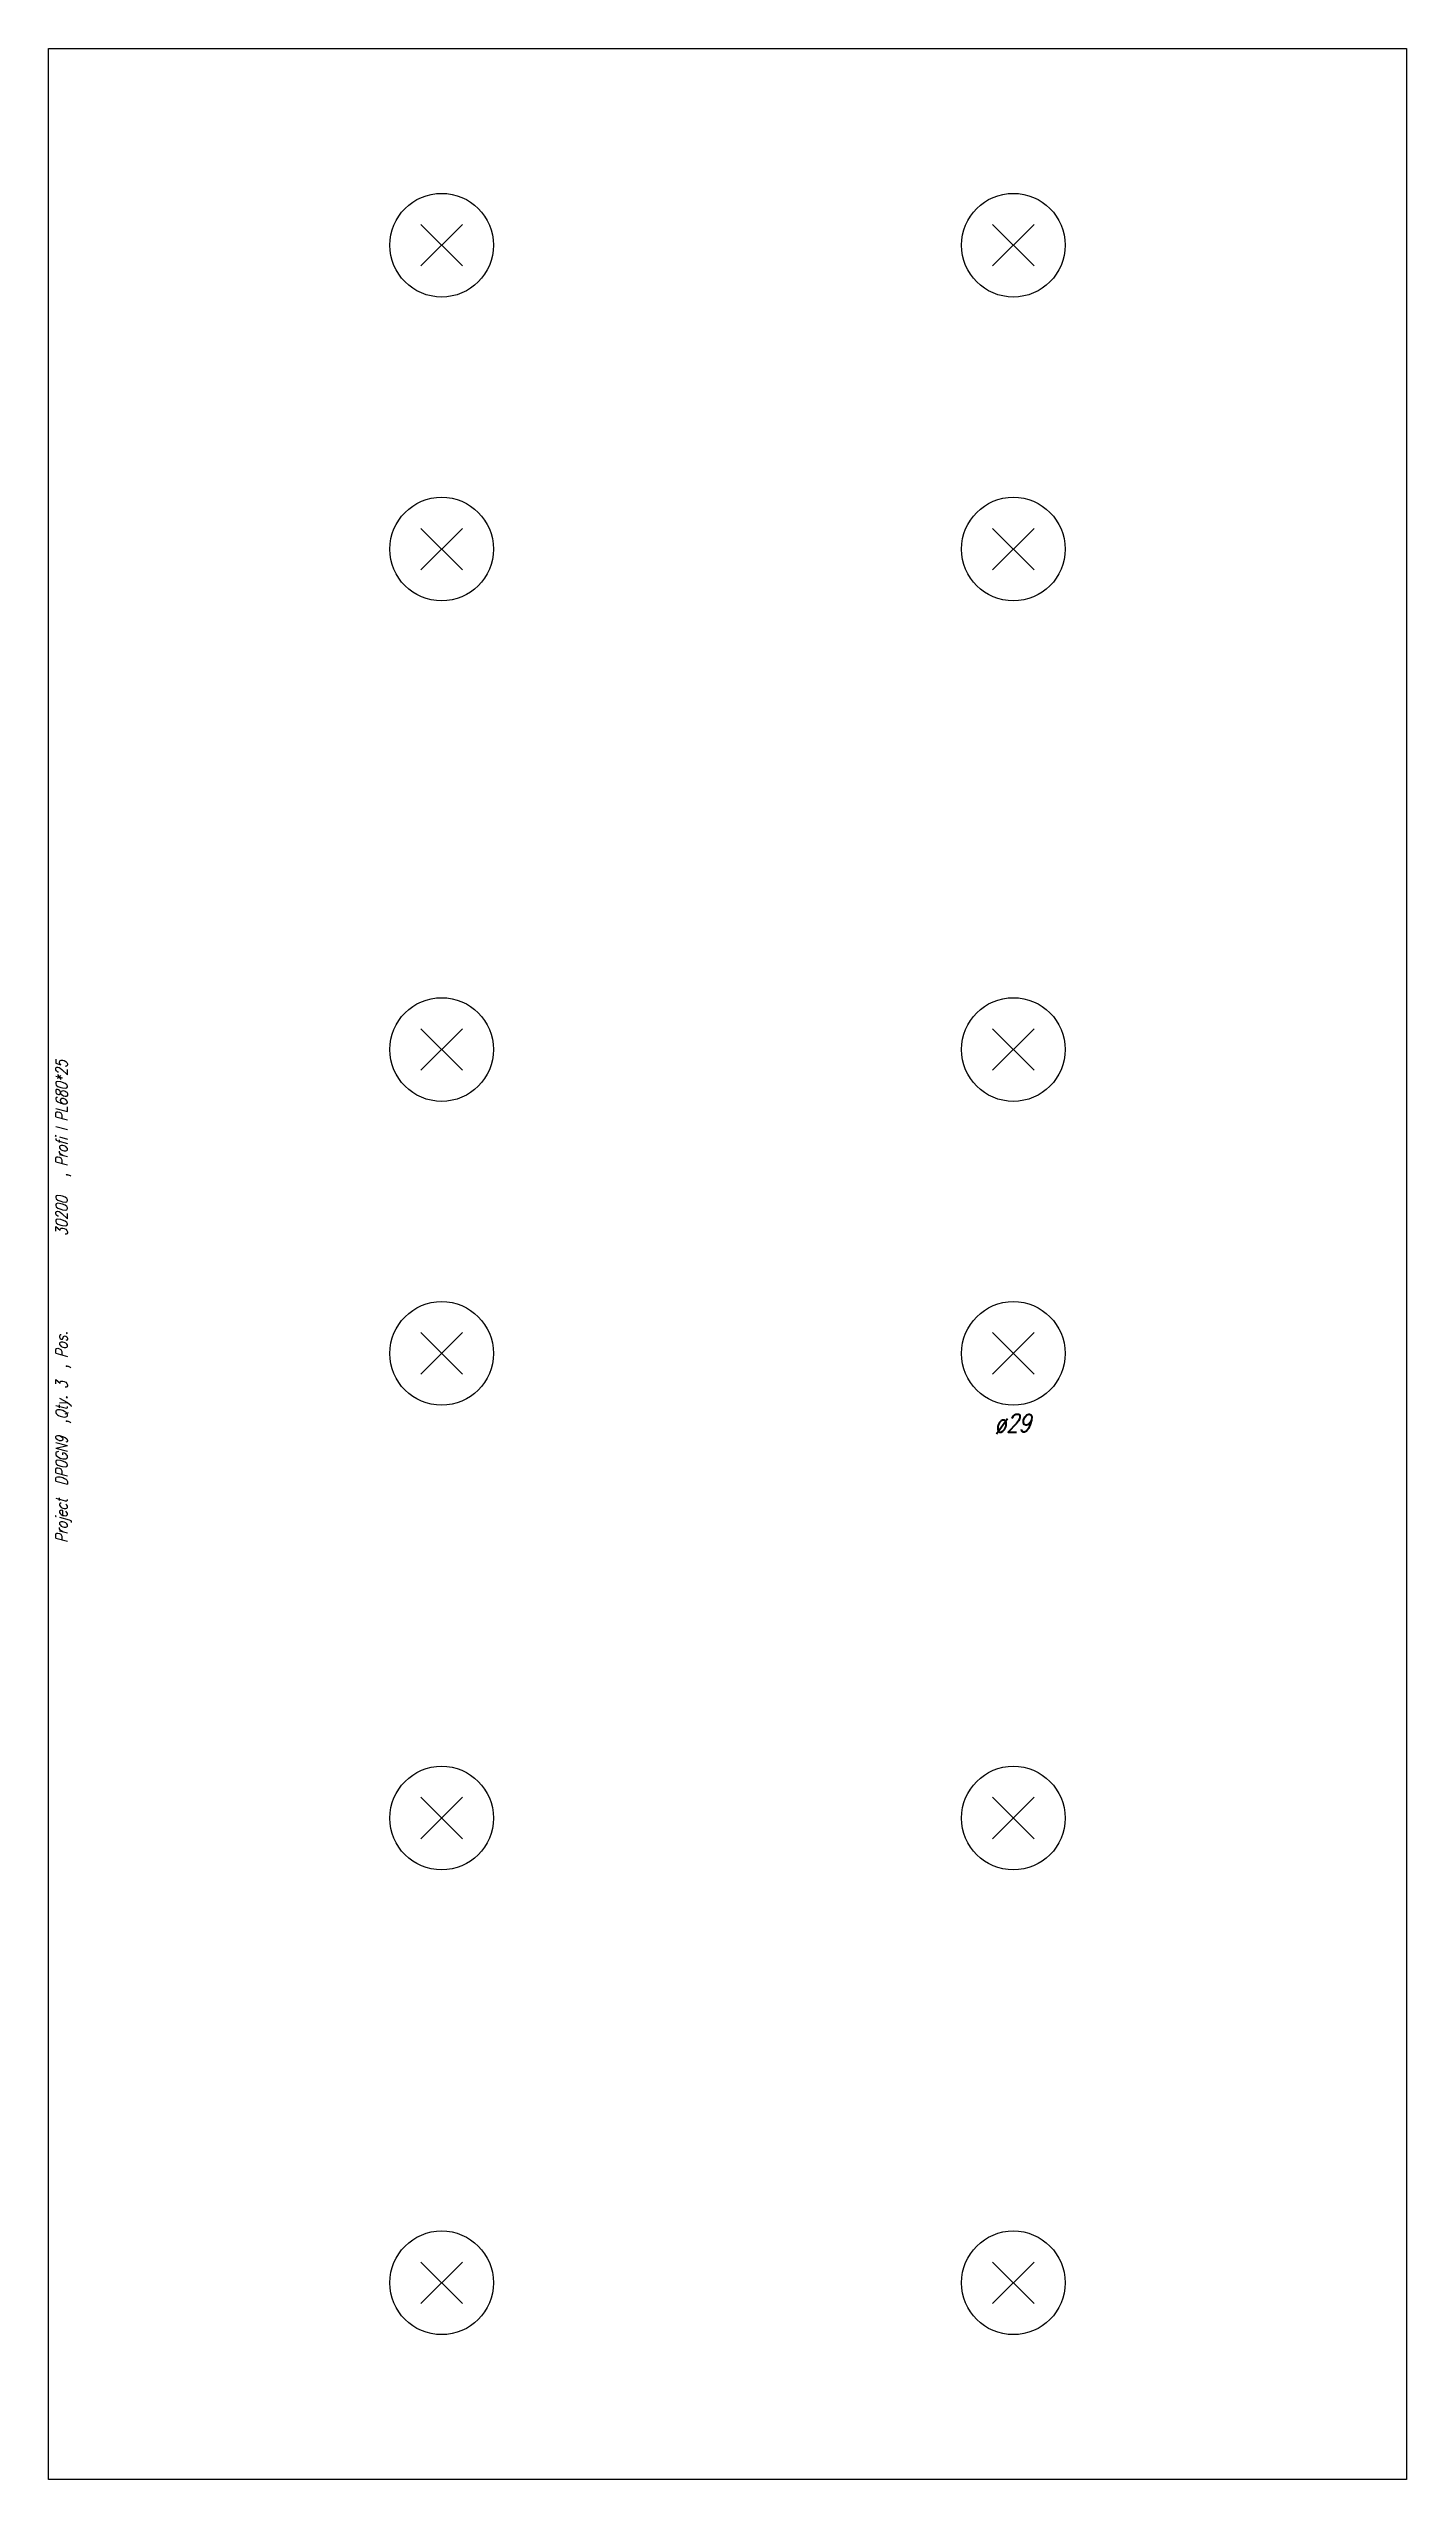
# Model space of a CAD drawing. Extents: x 0 to 380, y -340 to 340.
import ezdxf

# ---------------------------------------------------------------- set-up
doc = ezdxf.new("R2010")
doc.units = 0
doc.header["$LTSCALE"] = 10
for name, color, linetype in [('BEZ_SCHRAUBEN', 7, 'CONTINUOUS'), ('SCHRAUBEN', 7, 'CONTINUOUS'), ('TEILE', 7, 'CONTINUOUS'), ('UNTERSCHRIFT', 7, 'CONTINUOUS')]:
    doc.layers.add(name, color=color, linetype=linetype)
doc.styles.get("Standard").update_dxf_attribs({"font": 'ROMANS'})

msp = doc.modelspace()

# ---------------------------------------------------------------- linework, layer by layer
at = {"layer": 'SCHRAUBEN', "color": 6}
for p, q in [((115.80024, 290.798187), (104.200241, 279.198181)), ((104.200241, 290.798187), (115.80024, 279.198181)), ((275.800232, 290.798187), (264.200256, 279.198181)), ((264.200256, 290.798187), (275.800232, 279.198181)), ((115.80024, 205.798187), (104.200241, 194.198181)), ((104.200241, 205.798187), (115.80024, 194.198181)), ((275.800232, 205.798187), (264.200256, 194.198181)), ((264.200256, 205.798187), (275.800232, 194.198181)), ((115.80024, 65.79818), (104.200241, 54.198185)), ((104.200241, 65.79818), (115.80024, 54.198185)), ((275.800232, 65.79818), (264.200256, 54.198185)), ((264.200256, 65.79818), (275.800232, 54.198185)), ((115.80024, -19.201817), (104.200241, -30.801815)), ((104.200241, -19.201817), (115.80024, -30.801815)), ((275.800232, -19.201817), (264.200256, -30.801815)), ((264.200256, -19.201817), (275.800232, -30.801815)), ((115.800255, -149.196762), (104.200256, -160.796783)), ((104.200256, -149.196762), (115.800255, -160.796783)), ((275.800232, -149.196762), (264.200226, -160.796783)), ((264.200226, -149.196762), (275.800232, -160.796783)), ((115.800255, -279.196777), (104.200256, -290.796783)), ((104.200256, -279.196777), (115.800255, -290.796783)), ((275.800232, -279.196777), (264.200226, -290.796783)), ((264.200226, -279.196777), (275.800232, -290.796783))]:
    msp.add_line(p, q, dxfattribs=at)
at = {"layer": 'SCHRAUBEN', "color": 2}
for centre in [(110.000237, 284.998199), (270.000244, 284.998199), (110.000237, 199.998184), (270.000244, 199.998184), (110.000237, 59.998184), (270.000244, 59.998184), (110.000237, -25.001816), (270.000244, -25.001816), (110.000259, -154.996765), (270.000244, -154.996765), (110.000259, -284.996765), (270.000244, -284.996765)]:
    msp.add_circle(centre, 14.5, dxfattribs=at)
at = {"layer": 'TEILE', "color": 2}
for p, q in [((0, 339.996765), (379.999634, 339.996765)), ((0, -339.996765), (0, 339.996765)), ((379.999634, 339.996765), (379.999634, -339.996765)), ((379.999634, -339.996765), (0, -339.996765))]:
    msp.add_line(p, q, dxfattribs=at)

# ---------------------------------------------------------------- texts
at = {"layer": 'BEZ_SCHRAUBEN', "color": 2, "oblique": 15, "width": 0.8}
msp.add_text(' ø29', height=5, dxfattribs=at).set_placement((262.000244, -47.001816))
at = {"layer": 'UNTERSCHRIFT', "color": 2, "oblique": 15, "width": 0.8}
for s, p in [('  , Profi l PL680*25', (5.25, 20.799997)), ('30200', (5.25, 7.799996)), ('Project  DP0GN9  ,Qty. 3  , Pos. ', (5.25, -78))]:
    msp.add_text(s, height=3.25, rotation=89.999931, dxfattribs=at).set_placement(p)

doc.saveas('drawing.dxf')
